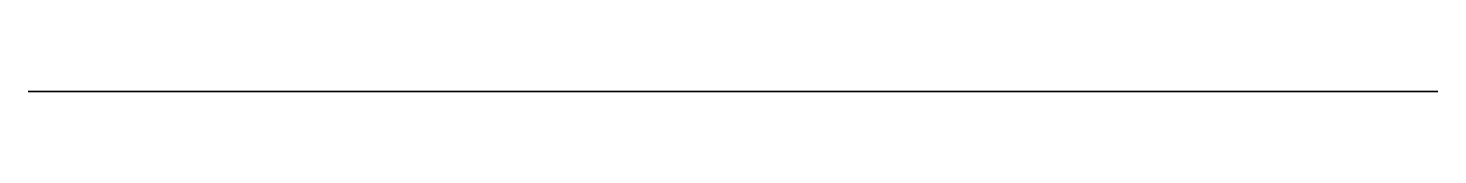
# Model space of a CAD drawing. Header units: centimetres. Extents: x -5.1 to 5.1, y 0 to 0.
import ezdxf

# ---------------------------------------------------------------- set-up
doc = ezdxf.new("R2010")
doc.units = ezdxf.units.CM
doc.header["$MEASUREMENT"] = 0
doc.layers.add('Base_AA v5_Sketch1', color=7, linetype='Continuous')

msp = doc.modelspace()

# ---------------------------------------------------------------- linework, layer by layer
at = {"layer": 'Base_AA v5_Sketch1'}
for p, q in [((0, 0), (-4.157, 0, -2.4)), ((-3.56, 0, -1.8), (-3.26, 0, -1.8)), ((-3.56, 0, -3.05), (0.24, 0, -3.05)), ((-3.26, 0, -1.64), (-3.56, 0, -1.64)), ((-3.56, 0, -3.05), (-3.56, 0, -3.21)), ((-3.56, 0, -1.64), (-3.56, 0, -1.8)), ((-3.56, 0, -1.8), (-3.56, 0, -3.05)), ((-3.56, 0, -3.21), (-3.26, 0, -3.21)), ((0.24, 0, -1.8), (-3.56, 0, -1.8)), ((-3.26, 0, -3.05), (-3.56, 0, -3.05)), ((-3.26, 0, -1.8), (-0.06, 0, -1.8)), ((-3.26, 0, -3.05), (-3.26, 0, -3)), ((-2.86, 0, -1.85), (-3.26, 0, -1.85)), ((-0.06, 0, -1.64), (-3.26, 0, -1.64)), ((-3.26, 0, -1.85), (-3.26, 0, -1.64)), ((-3.26, 0, -3.05), (-3.26, 0, -3.21)), ((-3.26, 0, -1.8), (-3.26, 0, -1.64)), ((-3.26, 0, -1.64), (-3.26, 0, -1.8)), ((-3.26, 0, -3.21), (-3.26, 0, -3.05)), ((-3.26, 0, -3), (-2.86, 0, -3)), ((-0.06, 0, -3.05), (-3.26, 0, -3.05)), ((-3.26, 0, -3.21), (-0.06, 0, -3.21)), ((-3.26, 0, -1.64), (-2.86, 0, -1.64)), ((-2.86, 0, -3), (-2.86, 0, -3.05)), ((-2.86, 0, -1.64), (-2.86, 0, -1.85)), ((-2.86, 0, -3.21), (-2.86, 0, -3.05)), ((-2.85, 0, -2.05), (-2.85, 0, -2.8)), ((-0.41, 0, -2.05), (-2.85, 0, -2.05)), ((-2.85, 0, -2.8), (-0.41, 0, -2.8)), ((-0.06, 0, -1.64), (-0.46, 0, -1.64)), ((-0.46, 0, -1.64), (-0.46, 0, -1.85)), ((-0.06, 0, -3.21), (-0.46, 0, -3.21)), ((-0.46, 0, -1.85), (-0.06, 0, -1.85)), ((-0.46, 0, -3), (-0.06, 0, -3)), ((-0.46, 0, -3.21), (-0.46, 0, -3)), ((-0.41, 0, -2.8), (-0.41, 0, -2.05)), ((0.015, 0, 0.005), (-0.315, 0, 0.005)), ((0.015, 0, 0.005), (-0.315, 0, -0.505)), ((-0.315, 0, 0.005), (-0.315, 0, -0.505)), ((-0.315, 0, -0.505), (0.015, 0, -0.505)), ((-0.315, 0, 0.005), (0.015, 0, -0.505)), ((-0.06, 0, -1.64), (0.24, 0, -1.64)), ((-0.06, 0, -1.8), (-0.06, 0, -1.64)), ((-0.06, 0, -3.33), (-0.06, 0, -3.21)), ((-0.06, 0, -1.85), (-0.06, 0, -1.64)), ((-0.06, 0, -3.21), (-0.06, 0, -3.05)), ((0.24, 0, -1.8), (-0.06, 0, -1.8)), ((-0.06, 0, -1.8), (-0.06, 0, -1.64)), ((-0.06, 0, -3.21), (0.24, 0, -3.21)), ((-0.06, 0, -3), (-0.06, 0, -3.21)), ((0, 0), (4.9, 0)), ((0, 0), (4.8, 0)), ((0, 0), (4.157, 0, -2.4)), ((0, 0, 4.8), (0, 0)), ((0, 0), (3.83, 0)), ((0.015, 0, -0.505), (0.015, 0, 0.005)), ((0.18, 0, -2.56), (0.4, 0, -2.56)), ((0.18, 0, 2.56), (0.18, 0, 1.64)), ((0.18, 0, 1.64), (0.4, 0, 1.64)), ((0.4, 0, 2.56), (0.18, 0, 2.56)), ((0.4, 0, -1.64), (0.18, 0, -1.64)), ((0.18, 0, -1.64), (0.18, 0, -2.56)), ((0.24, 0, -3.21), (0.24, 0, -3.05)), ((0.24, 0, -3.21), (0.24, 0, -3.05)), ((0.24, 0, -1.64), (0.24, 0, -1.8)), ((0.24, 0, -3.05), (0.24, 0, -1.8)), ((3.36, 0, 2.9), (0.4, 0, 2.9)), ((0.4, 0, -2.9), (3.36, 0, -2.9)), ((0.4, 0, 2.9), (0.4, 0, -2.9)), ((0.4, 0, 1.64), (0.4, 0, 2.56)), ((0.4, 0, -2.56), (0.4, 0, -1.64)), ((3.36, 0, -2.9), (3.36, 0, 2.9))]:
    msp.add_line(p, q, dxfattribs=at)
at = {"layer": 'Base_AA v5_Sketch1', "extrusion": (0, 1, 0)}
for centre, radius in [((0, 0), 5.08), ((0, 0), 4.8), ((4.157, -2.4), 0.275), ((4.157, -2.4), 0.15), ((3.43, 2.42), 0.3), ((3.43, -1.27), 0.3), ((3.43, 2.42), 0.1), ((3.43, -1.27), 0.1), ((0.13, -1.27), 0.3), ((0.13, 2.42), 0.3), ((0.15, 1.15), 0.2), ((0, 4.8), 0.275), ((0.13, -1.27), 0.1), ((0.13, 2.42), 0.1), ((0, 4.8), 0.15), ((-1.88, -3.5), 0.3), ((-1.88, 3.5), 0.3), ((-1.88, 3.5), 0.1), ((-1.88, -3.5), 0.1), ((-3.83, 0), 0.8), ((-3.83, 0), 0.27), ((-4.157, -2.4), 0.275), ((-4.157, -2.4), 0.15)]:
    msp.add_circle(centre, radius, dxfattribs=at)
at = {"layer": 'Base_AA v5_Sketch1'}
for p in [(-0.41, 0, -2.05), (-0.284, 0, -0.473), (-0.15, 0, -0.25), (0, 0), (0.18, 0, 1.64), (0.18, 0, -2.56), (0.4, 0, -1.64), (0.4, 0, -2.9), (0.4, 0, 2.56), (3.36, 0, 2.9)]:
    msp.add_point(p, dxfattribs=at)

doc.saveas('drawing.dxf')
